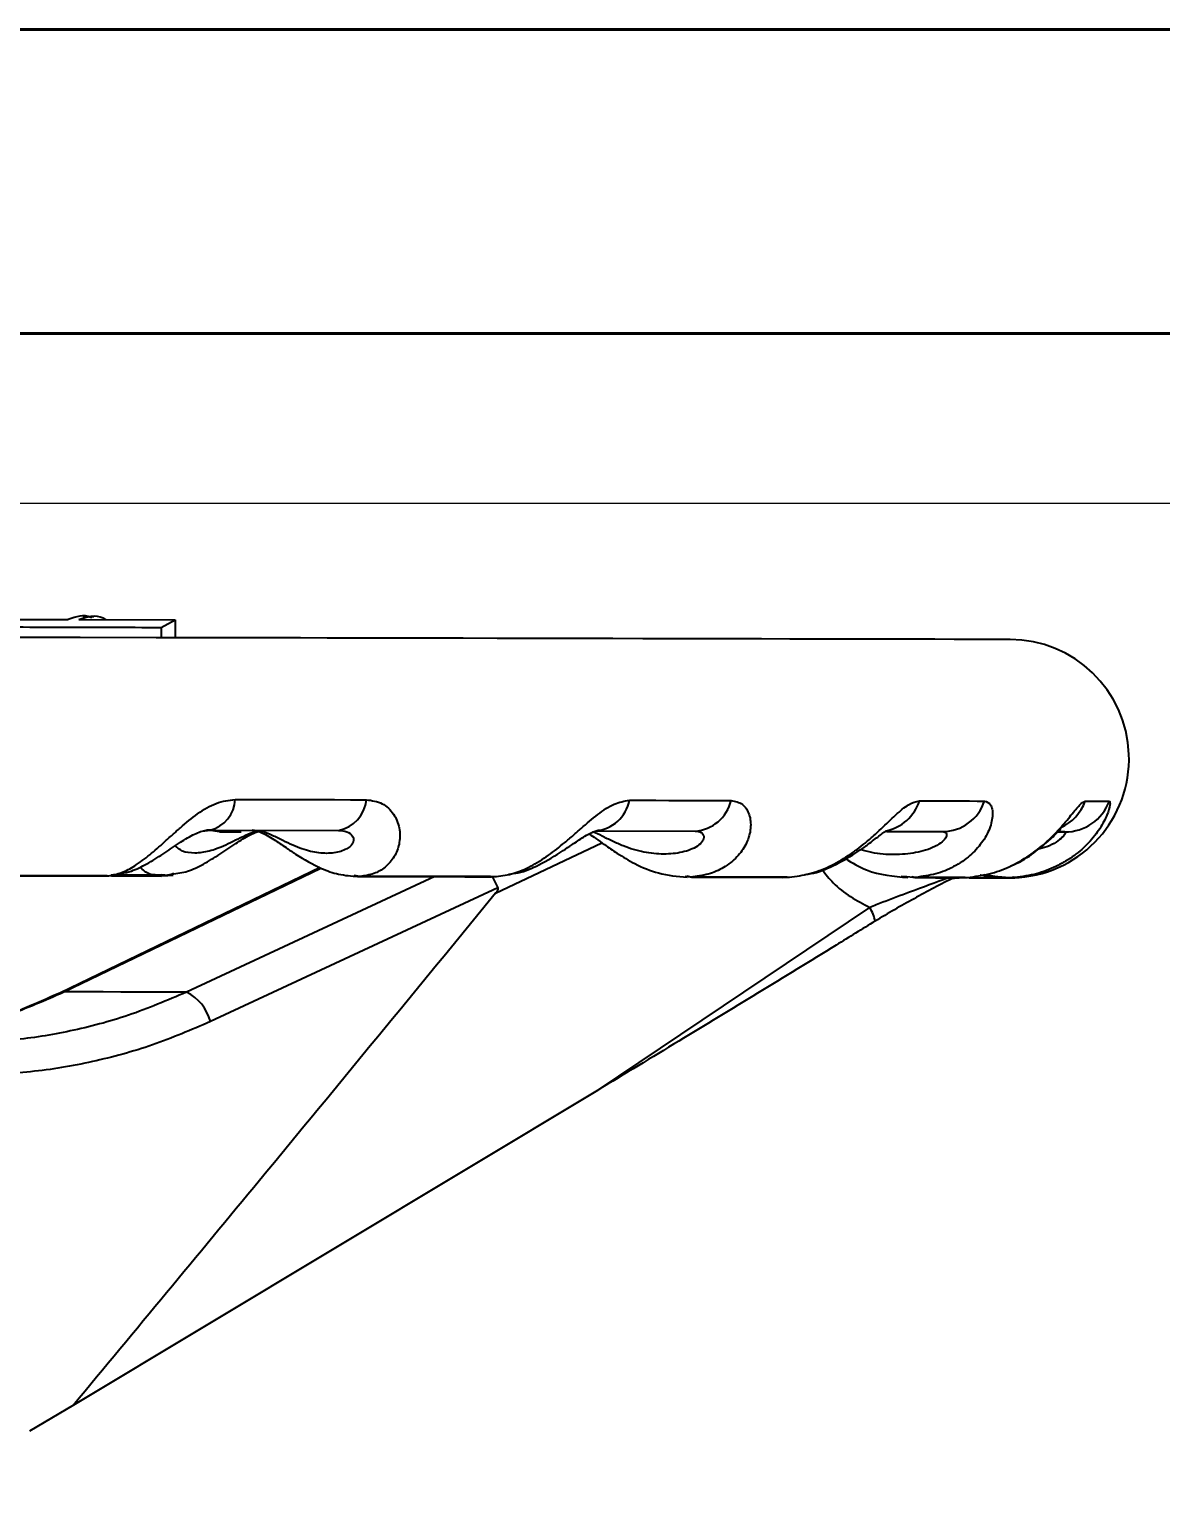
# Model space of a CAD drawing. Header units: millimetres. Extents: x 2251 to 4395, y 932 to 2449.
# Drawn here: x 2996.1 to 3091, y 2324.8 to 2448.5 of the extents above; entities that cross this region are included whole.
import ezdxf

# ---------------------------------------------------------------- set-up
doc = ezdxf.new("R2010")
doc.units = ezdxf.units.MM
for name, color, linetype, lineweight in [('AM_5', 3, 'Continuous', 25), ('AM_BOR', 7, 'Continuous', 50), ('粗实线', 7, 'Continuous', 40)]:
    doc.layers.add(name, color=color, linetype=linetype, lineweight=lineweight)
doc.styles.add('SLDTEXTSTYLE1', font='txt.shx', dxfattribs={"width": 0.7, "bigfont": 'gbcbig.shx'})
doc.dimstyles.new('SLDDIMSTYLE12$0', dxfattribs={"dimtxt": 12, "dimasz": 10, "dimexe": 0, "dimexo": 0.0625, "dimgap": 0.875, "dimtad": 1, "dimdec": 1, "dimlfac": 1.8, "dimrnd": 1e-09, "dimzin": 12, "dimdsep": 46, "dimtxsty": 'SLDTEXTSTYLE1', "dimcen": 0.09, "dimdle": 8.16, "dimclrd": 3, "dimclre": 3, "dimadec": 0, "dimazin": 3, "dimtfac": 1, "dimtdec": 1, "dimtofl": 0, "dimtmove": 0, "dimatfit": 3, "dimfxl": 0, "dimfrac": 2, "dimtolj": 1, "dimlwd": 5, "dimlwe": 5, "dimarcsym": 0})

# ---------------------------------------------------------------- blocks, each defined once
blk = doc.blocks.new('*D70')
at = {"layer": 'AM_5', "color": 3, "lineweight": 5, "transparency": 16777216}
blk.add_line((2932.89, 2408.77), (3112.72, 2408.77), dxfattribs=at)
at = {"layer": 'AM_5', "color": 3, "linetype": 'Continuous', "lineweight": 5, "transparency": 16777216}
for p, q in [((3112.72, 2398.77), (3112.72, 2120.03)), ((2979.9, 2110.03), (3112.72, 2110.03))]:
    blk.add_line(p, q, dxfattribs=at)
at = {"layer": 'AM_5', "color": 3, "transparency": 16777216}
for points in [[(3111.06, 2398.77), (3114.39, 2398.77), (3112.72, 2408.77)], [(3111.06, 2120.03), (3114.39, 2120.03), (3112.72, 2110.03)]]:
    blk.add_solid(points, dxfattribs=at)
at = {"layer": 'Defpoints', "color": 0, "transparency": 16777216}
for p in [(2932.83, 2408.77), (2979.83, 2110.03), (3112.72, 2110.03)]:
    blk.add_point(p, dxfattribs=at)
at = {"layer": 'AM_5', "color": 0, "transparency": 16777216, "insert": (3105.85, 2259.4), "char_height": 12, "attachment_point": 5, "rotation": 90, "style": 'SLDTEXTSTYLE1'}
blk.add_mtext('\\A1;300', dxfattribs=at)
blk = doc.blocks.new('rA3')
at = {"layer": '粗实线'}
for p, q in [((753.384, 421.26), (333.384, 421.26)), ((748.384, 416.26), (358.384, 416.26))]:
    blk.add_line(p, q, dxfattribs=at)

msp = doc.modelspace()

# ---------------------------------------------------------------- linework, layer by layer
at = {"color": 7, "linetype": 'Continuous', "lineweight": 25}
for p, q in [((2990.214, 2399.028), (2999.343, 2399.005)), ((3000.225, 2399.003), (3008.299, 2398.982)), ((3001.473, 2399.247), (3000.575, 2399.249)), ((3007.125, 2398.352), (3008.299, 2398.982)), ((3008.299, 2398.982), (3008.296, 2397.487)), ((3007.125, 2398.352), (3007.123, 2397.489)), ((3010.577, 2381.253), (3011.239, 2381.345)), ((3012.036, 2381.197), (3011.068, 2381.346)), ((3011.239, 2381.345), (3022.005, 2381.322)), ((3012.036, 2381.197), (3013.841, 2381.194)), ((3043.59, 2381.276), (3051.927, 2381.258)), ((3068.001, 2381.224), (3072.72, 2381.214)), ((3082.372, 2381.193), (3082.967, 2381.192)), ((3082.967, 2381.192), (3082.372, 2381.193)), ((3035.192, 2376.039), (3044.112, 2380.276)), ((3020.469, 2378.197), (2998.673, 2367.696)), ((2998.972, 2367.767), (3020.532, 2378.161)), ((3002.59, 2377.502), (3002.74, 2377.516)), ((3002.718, 2377.51), (3002.859, 2377.527)), ((3007.428, 2377.547), (3003.185, 2377.557)), ((3003.755, 2377.545), (3007.696, 2377.536)), ((3007.117, 2377.491), (3007.837, 2377.622)), ((3007.271, 2377.568), (3007.122, 2377.58)), ((3007.696, 2377.536), (3007.271, 2377.568)), ((3007.696, 2377.536), (3008.148, 2377.573)), ((3008.198, 2377.687), (3007.755, 2377.546)), ((3030.099, 2377.455), (3009.26, 2367.745)), ((3023.32, 2377.539), (3023.959, 2377.467)), ((3023.812, 2377.458), (3023.32, 2377.539)), ((3034.894, 2377.445), (3035.376, 2376.509)), ((3051.557, 2377.402), (3051.108, 2377.454)), ((3051.247, 2377.48), (3051.735, 2377.412)), ((3051.557, 2377.402), (3051.247, 2377.48)), ((3069.531, 2377.432), (3069.225, 2377.46)), ((3069.709, 2377.415), (3069.531, 2377.432)), ((3070.237, 2377.367), (3069.709, 2377.415)), ((3070.121, 2377.439), (3070.428, 2377.378)), ((3070.237, 2377.367), (3070.121, 2377.439)), ((3076.184, 2377.605), (3077.972, 2377.338)), ((3078.317, 2377.338), (3076.697, 2377.473)), ((3077.017, 2377.425), (3077.544, 2377.424)), ((3077.729, 2377.362), (3077.814, 2377.362)), ((3078.567, 2377.355), (3078.635, 2377.422)), ((3078.635, 2377.422), (3078.75, 2377.368)), ((3035.376, 2376.509), (3011.271, 2365.274)), ((3073.707, 2377.272), (3073.484, 2377.273)), ((3043.743, 2359.503), (3066.595, 2374.837)), ((3043.743, 2359.503), (2999.765, 2333.078)), ((2999.765, 2333.078), (2996.083, 2330.91))]:
    msp.add_line(p, q, dxfattribs=at)
at = {"color": 7, "linetype": 'Continuous', "lineweight": 25, "flags": 128}
for points in [[(3078.36, 2397.338), (3078.183, 2397.338), (3077.655, 2397.339), (3076.776, 2397.341), (3075.547, 2397.343), (3073.973, 2397.347), (3072.056, 2397.351), (3069.8, 2397.356), (3067.21, 2397.361), (3064.292, 2397.367), (3061.053, 2397.374), (3057.5, 2397.382), (3053.639, 2397.39), (3049.481, 2397.399), (3045.034, 2397.408), (3040.307, 2397.418), (3035.312, 2397.429), (3030.059, 2397.44), (3024.559, 2397.452), (3018.825, 2397.464), (3012.87, 2397.477), (3006.706, 2397.49), (3000.348, 2397.504), (2993.808, 2397.518)], [(3078.36, 2397.338), (3078.171, 2397.338), (3077.606, 2397.339), (3076.666, 2397.341), (3075.353, 2397.344), (3073.67, 2397.348), (3071.621, 2397.352), (3069.211, 2397.357), (3066.445, 2397.363), (3063.331, 2397.37), (3059.875, 2397.377), (3056.085, 2397.386), (3051.971, 2397.394), (3047.542, 2397.404), (3042.809, 2397.414), (3037.782, 2397.425), (3032.473, 2397.436), (3026.896, 2397.448), (3021.062, 2397.461), (3014.987, 2397.474), (3008.683, 2397.487), (3008.296, 2397.488)], [(3013.345, 2383.917), (3014.757, 2383.914), (3016.159, 2383.911), (3017.55, 2383.908), (3018.932, 2383.905), (3020.303, 2383.902), (3021.664, 2383.899), (3023.014, 2383.896), (3024.354, 2383.893)], [(3046.425, 2383.846), (3047.537, 2383.844), (3048.636, 2383.841), (3049.722, 2383.839), (3050.795, 2383.837), (3051.854, 2383.834), (3052.9, 2383.832), (3053.931, 2383.83), (3054.949, 2383.828)], [(3070.751, 2383.794), (3071.488, 2383.793), (3072.21, 2383.791), (3072.917, 2383.79), (3073.607, 2383.788), (3074.282, 2383.787), (3074.941, 2383.785), (3075.584, 2383.784), (3076.211, 2383.783)], [(3084.666, 2383.765), (3084.978, 2383.764), (3085.274, 2383.763), (3085.553, 2383.763), (3085.814, 2383.762), (3086.058, 2383.762), (3086.286, 2383.761), (3086.496, 2383.761), (3086.689, 2383.76)], [(2992.428, 2377.52), (2993.705, 2377.518), (2994.976, 2377.515), (2996.24, 2377.512), (2997.498, 2377.51), (2998.75, 2377.507), (2999.995, 2377.504), (3001.234, 2377.502), (3002.465, 2377.499)], [(3002.961, 2377.499), (3003.878, 2377.497), (3005.527, 2377.494), (3007.163, 2377.49)], [(3023.606, 2377.454), (3024.262, 2377.453), (3024.915, 2377.451), (3025.564, 2377.45), (3026.211, 2377.448), (3026.854, 2377.447), (3027.494, 2377.446), (3028.131, 2377.444), (3028.765, 2377.443)], [(3028.765, 2377.443), (3029.545, 2377.441), (3030.32, 2377.44), (3031.09, 2377.438), (3031.855, 2377.436), (3032.614, 2377.435), (3033.368, 2377.433), (3034.117, 2377.432), (3034.861, 2377.43)], [(3051.622, 2377.394), (3052.307, 2377.393), (3053.366, 2377.39), (3054.404, 2377.388), (3055.422, 2377.386), (3056.42, 2377.384), (3057.397, 2377.382), (3058.353, 2377.38), (3059.289, 2377.378)], [(3070.362, 2377.354), (3070.388, 2377.354), (3070.985, 2377.353), (3071.559, 2377.352), (3072.11, 2377.351), (3072.638, 2377.35), (3073.143, 2377.348), (3073.624, 2377.347), (3074.083, 2377.346)], [(3074.911, 2377.345), (3075.333, 2377.344), (3076.243, 2377.342), (3076.988, 2377.341), (3077.569, 2377.339), (3077.984, 2377.338), (3078.005, 2377.338)], [(3077.965, 2377.338), (3078.048, 2377.338), (3078.119, 2377.338), (3078.179, 2377.338), (3078.229, 2377.338), (3078.267, 2377.338), (3078.295, 2377.338), (3078.311, 2377.338), (3078.317, 2377.338)], [(2998.673, 2367.696), (2998.757, 2367.741), (2998.972, 2367.767)], [(3009.26, 2367.745), (3008.41, 2367.747), (3007.432, 2367.749), (3006.328, 2367.752), (3005.099, 2367.754), (3003.747, 2367.757), (3002.274, 2367.76), (3000.681, 2367.764), (2998.972, 2367.767)]]:
    msp.add_lwpolyline(points, dxfattribs=at)
at = {"color": 7, "linetype": 'Continuous', "lineweight": 25}
for centre, radius, start, end in [((3078.338, 2387.338), 10, 274.38231, 89.87751), ((3010.584, 2384.029), 2.763, 283.71071, 357.65791), ((3021.486, 2384.155), 2.88, 280.39224, 354.78917), ((3043.29, 2384.454), 3.193, 275.38119, 349.01323), ((3051.699, 2384.588), 3.338, 273.90363, 346.83852), ((3067.192, 2384.933), 3.737, 281.75509, 342.25437), ((3072.652, 2384.963), 3.75, 271.03871, 341.65604), ((3080.949, 2385.152), 3.968, 294.95163, 339.53502), ((3082.969, 2385.17), 3.978, 269.96866, 339.24884), ((3078.338, 2387.338), 10, 269.87751, 273.21723), ((3063.417, 2372.94), 3.702, 11.90683, 30.83204), ((3007.539, 2364.29), 3.86, 14.77003, 63.52904)]:
    msp.add_arc(centre, radius, start, end, dxfattribs=at)
for points, knots in [([(2989.252, 2398.405), (2992.316, 2398.396), (2998.458, 2398.379), (3004.231, 2398.361), (3007.125, 2398.352)], [0, 0, 0, 0, 0.498853, 1, 1, 1, 1]), ([(3001.314, 2399.134), (3001.287, 2399.149), (3000.655, 2399.508), (2999.985, 2399.251), (2999.343, 2399.005)], [0, 0, 0, 0, 0.0420292, 1, 1, 1, 1]), ([(3000.225, 2399.003), (3000.915, 2399.241), (3001.697, 2399.511), (3002.427, 2399.051), (3002.512, 2398.997)], [0, 0, 0, 0, 0.8829321, 1, 1, 1, 1]), ([(3002.718, 2377.51), (3003.077, 2377.575), (3003.776, 2377.702), (3004.941, 2378.327), (3005.947, 2379.072), (3006.782, 2379.784), (3007.411, 2380.347), (3008.059, 2380.937), (3008.972, 2381.757), (3010.174, 2382.743), (3011.751, 2383.71), (3012.815, 2383.848), (3013.345, 2383.917)], [0, 0, 0, 0, 0.12794144, 0.24963358, 0.38016775, 0.44121021, 0.49970945, 0.56357405, 0.62456998, 0.74964196, 0.87502185, 1, 1, 1, 1]), ([(3024.354, 2383.893), (3024.82, 2383.826), (3025.517, 2383.726), (3026.219, 2383.191), (3026.636, 2382.703), (3026.938, 2382.133), (3027.116, 2381.534), (3027.18, 2380.915), (3027.119, 2380.127), (3026.862, 2379.385), (3026.444, 2378.745), (3025.921, 2378.193), (3025.118, 2377.666), (3024.352, 2377.534), (3023.959, 2377.467)], [0, 0, 0, 0, 0.1244795, 0.1858912, 0.249872, 0.3110952, 0.3752088, 0.436224, 0.5001105, 0.6195221, 0.6833857, 0.7502835, 0.8719702, 1, 1, 1, 1]), ([(3035.261, 2377.444), (3035.741, 2377.513), (3036.678, 2377.647), (3038.15, 2378.278), (3039.358, 2379.025), (3040.31, 2379.736), (3041.003, 2380.297), (3041.69, 2380.886), (3042.618, 2381.702), (3043.762, 2382.682), (3045.146, 2383.641), (3045.999, 2383.778), (3046.425, 2383.846)], [0, 0, 0, 0, 0.12801232, 0.24964837, 0.38015983, 0.44120352, 0.49971387, 0.56357251, 0.62457566, 0.74964179, 0.87501679, 1, 1, 1, 1]), ([(3054.949, 2383.828), (3055.292, 2383.762), (3055.805, 2383.663), (3056.254, 2383.134), (3056.485, 2382.65), (3056.602, 2382.086), (3056.601, 2381.491), (3056.485, 2380.875), (3056.196, 2380.091), (3055.71, 2379.351), (3055.062, 2378.71), (3054.31, 2378.156), (3053.221, 2377.623), (3052.239, 2377.484), (3051.735, 2377.412)], [0, 0, 0, 0, 0.12447465, 0.18590377, 0.2498832, 0.31110244, 0.37519492, 0.43621983, 0.50010145, 0.61952849, 0.68338306, 0.75026225, 0.87188924, 1, 1, 1, 1]), ([(3059.847, 2377.397), (3060.414, 2377.47), (3061.519, 2377.613), (3063.191, 2378.251), (3064.513, 2379), (3065.513, 2379.71), (3066.219, 2380.27), (3066.895, 2380.856), (3067.771, 2381.668), (3068.776, 2382.641), (3069.872, 2383.591), (3070.458, 2383.726), (3070.751, 2383.794)], [0, 0, 0, 0, 0.12809559, 0.24966876, 0.38015048, 0.4411948, 0.49971785, 0.5635707, 0.62458364, 0.74964208, 0.87501071, 1, 1, 1, 1]), ([(3076.211, 2383.783), (3076.408, 2383.718), (3076.703, 2383.621), (3076.871, 2383.097), (3076.903, 2382.619), (3076.829, 2382.06), (3076.65, 2381.47), (3076.366, 2380.859), (3075.871, 2380.078), (3075.192, 2379.34), (3074.362, 2378.699), (3073.434, 2378.142), (3072.136, 2377.603), (3071.007, 2377.455), (3070.427, 2377.378)], [0, 0, 0, 0, 0.124469, 0.1859179, 0.249896, 0.31111, 0.3751779, 0.4362152, 0.5000928, 0.6195356, 0.6833787, 0.7502352, 0.8717997, 1, 1, 1, 1]), ([(3074.79, 2377.372), (3075.403, 2377.45), (3076.597, 2377.602), (3078.349, 2378.248), (3079.688, 2378.999), (3080.664, 2379.709), (3081.333, 2380.267), (3081.949, 2380.851), (3082.711, 2381.657), (3083.508, 2382.622), (3084.242, 2383.563), (3084.525, 2383.697), (3084.666, 2383.765)], [0, 0, 0, 0, 0.1281848, 0.2496943, 0.3801403, 0.4411842, 0.4997204, 0.5635686, 0.6245937, 0.7496429, 0.875004, 1, 1, 1, 1]), ([(3086.689, 2383.76), (3086.728, 2383.694), (3086.808, 2383.561), (3086.582, 2382.785), (3086.242, 2382.059), (3085.899, 2381.473), (3085.467, 2380.866), (3084.8, 2380.09), (3083.975, 2379.354), (3083.02, 2378.712), (3081.982, 2378.153), (3080.564, 2377.607), (3079.365, 2377.449), (3078.75, 2377.368)], [0, 0, 0, 0, 0.1245156, 0.2495944, 0.3108279, 0.374896, 0.4359736, 0.4998758, 0.6193832, 0.6832396, 0.7500985, 0.8716543, 1, 1, 1, 1]), ([(3002.928, 2377.591), (3003.5, 2377.658), (3004.516, 2377.777), (3005.94, 2378.488), (3007.244, 2379.296), (3008.528, 2380.196), (3009.589, 2380.852), (3010.321, 2381.181), (3010.961, 2381.39), (3011.316, 2381.386), (3011.552, 2381.383)], [0, 0, 0, 0, 0.1931622, 0.3431372, 0.4976624, 0.6438486, 0.7721107, 0.8302316, 0.8868982, 1, 1, 1, 1]), ([(3008.029, 2377.657), (3008.472, 2377.71), (3009.369, 2377.819), (3010.69, 2378.478), (3012.019, 2379.283), (3013.324, 2380.193), (3014.377, 2380.841), (3015.007, 2381.142), (3015.221, 2381.208), (3015.281, 2381.226)], [0, 0, 0, 0, 0.1816427, 0.3672701, 0.5589206, 0.7404903, 0.89985, 0.9720444, 1, 1, 1, 1]), ([(3015.365, 2381.253), (3015.283, 2381.244), (3014.925, 2381.203), (3014.226, 2380.903), (3013.342, 2380.473), (3012.276, 2379.942), (3011.124, 2379.519), (3009.942, 2379.371), (3008.897, 2379.493), (3008.497, 2379.861), (3008.312, 2380.032)], [0, 0, 0, 0, 0.0271102, 0.1179757, 0.2043592, 0.2988689, 0.479717, 0.6611364, 0.8425534, 1, 1, 1, 1]), ([(3022.005, 2381.322), (3022.255, 2381.298), (3022.754, 2381.249), (3023.219, 2380.889), (3023.327, 2380.448), (3023.044, 2379.918), (3022.236, 2379.495), (3021.039, 2379.339), (3019.702, 2379.497), (3018.458, 2379.926), (3017.344, 2380.464), (3016.452, 2380.909), (3015.566, 2381.265), (3015.026, 2381.313), (3014.756, 2381.337)], [0, 0, 0, 0, 0.0625764, 0.1252848, 0.1848997, 0.2501233, 0.3749307, 0.5001323, 0.6253324, 0.7502715, 0.8127295, 0.8750555, 0.937394, 1, 1, 1, 1]), ([(3014.772, 2381.337), (3014.872, 2381.329), (3015.063, 2381.313), (3015.491, 2381.167), (3016.011, 2380.91), (3016.72, 2380.483), (3017.537, 2379.924), (3018.85, 2379.029), (3020.31, 2378.188), (3022.079, 2377.566), (3023.097, 2377.493), (3023.639, 2377.454)], [0, 0, 0, 0, 0.0777037, 0.1483677, 0.214032, 0.2764184, 0.3843681, 0.4692883, 0.6935309, 0.8367965, 1, 1, 1, 1]), ([(3036.263, 2377.638), (3036.54, 2377.668), (3037.398, 2377.763), (3038.964, 2378.459), (3040.456, 2379.342), (3041.692, 2380.184), (3042.443, 2380.689), (3043.063, 2381.052), (3043.489, 2381.251), (3043.829, 2381.347), (3043.949, 2381.325), (3044.011, 2381.314)], [0, 0, 0, 0, 0.0899247, 0.2789122, 0.5096722, 0.5968017, 0.7160872, 0.7813852, 0.8495991, 0.9218501, 1, 1, 1, 1]), ([(3051.927, 2381.258), (3052.112, 2381.234), (3052.484, 2381.186), (3052.723, 2380.826), (3052.597, 2380.386), (3052.019, 2379.857), (3050.875, 2379.434), (3049.315, 2379.279), (3047.651, 2379.438), (3046.188, 2379.865), (3044.989, 2380.409), (3044.127, 2380.837), (3043.574, 2381.123), (3043.342, 2381.163), (3043.327, 2381.166)], [0, 0, 0, 0, 0.066471, 0.1330822, 0.1964075, 0.2656904, 0.3982655, 0.5312595, 0.6642517, 0.7969668, 0.863312, 0.929517, 0.9957353, 1, 1, 1, 1]), ([(3061.175, 2377.626), (3061.337, 2377.643), (3062.132, 2377.73), (3063.687, 2378.395), (3065.289, 2379.309), (3066.563, 2380.231), (3067.273, 2380.776), (3067.746, 2381.129), (3067.986, 2381.292), (3067.998, 2381.302), (3068.004, 2381.307)], [0, 0, 0, 0, 0.0529138, 0.2596713, 0.5234222, 0.6267828, 0.7693282, 0.8474606, 0.9291292, 1, 1, 1, 1]), ([(3072.72, 2381.214), (3072.828, 2381.19), (3073.046, 2381.142), (3073.044, 2380.783), (3072.693, 2380.343), (3071.859, 2379.815), (3070.456, 2379.389), (3068.643, 2379.25), (3067.075, 2379.334), (3066.141, 2379.62), (3065.833, 2379.714)], [0, 0, 0, 0, 0.0910879, 0.1823679, 0.2691451, 0.3640862, 0.5457592, 0.7280061, 0.9102507, 1, 1, 1, 1]), ([(3078.416, 2378.345), (3078.516, 2378.381), (3079.233, 2378.639), (3080.305, 2379.385), (3081.506, 2380.333), (3082.243, 2381.05), (3082.546, 2381.378), (3082.646, 2381.498), (3082.618, 2381.504), (3082.61, 2381.505)], [0, 0, 0, 0, 0.0474264, 0.3380522, 0.580682, 0.7823519, 0.8750041, 0.9650842, 1, 1, 1, 1]), ([(3082.967, 2381.192), (3082.992, 2381.168), (3083.041, 2381.121), (3082.798, 2380.761), (3082.242, 2380.328), (3081.519, 2379.926), (3080.929, 2379.784), (3080.662, 2379.72)], [0, 0, 0, 0, 0.20593239, 0.41229905, 0.608486, 0.82312959, 1, 1, 1, 1]), ([(3043.028, 2381.024), (3043.044, 2381.014), (3043.179, 2380.932), (3043.636, 2380.62), (3044.393, 2380.074), (3045.485, 2379.309), (3046.986, 2378.424), (3048.969, 2377.591), (3050.45, 2377.464), (3051.254, 2377.395)], [0, 0, 0, 0, 0.011447, 0.0948112, 0.1948902, 0.3296954, 0.5082648, 0.7331009, 1, 1, 1, 1]), ([(3064.539, 2378.949), (3065.12, 2378.597), (3066.72, 2377.629), (3068.593, 2377.462), (3069.786, 2377.356)], [0, 0, 0, 0, 0.3626362, 1, 1, 1, 1]), ([(3002.59, 2377.502), (3000.357, 2377.507), (2995.885, 2377.516), (2991.229, 2377.526), (2988.898, 2377.531)], [0, 0, 0, 0, 0.4994087, 1, 1, 1, 1]), ([(2988.998, 2377.539), (2991.328, 2377.534), (2995.993, 2377.524), (3000.475, 2377.515), (3002.718, 2377.51)], [0, 0, 0, 0, 0.4994075, 1, 1, 1, 1]), ([(3002.859, 2377.527), (3002.974, 2377.533), (3003.127, 2377.541), (3003.29, 2377.574), (3003.331, 2377.582)], [0, 0, 0, 0, 0.7502436, 1, 1, 1, 1]), ([(3007.122, 2377.58), (3006.793, 2377.568), (3006.092, 2377.543), (3005.612, 2378.001), (3005.357, 2378.244)], [0, 0, 0, 0, 0.4701941, 1, 1, 1, 1]), ([(3035.093, 2377.435), (3033.281, 2377.439), (3029.653, 2377.446), (3025.761, 2377.454), (3023.812, 2377.458)], [0, 0, 0, 0, 0.499408, 1, 1, 1, 1]), ([(3023.959, 2377.467), (3025.907, 2377.463), (3029.806, 2377.455), (3033.441, 2377.448), (3035.261, 2377.444)], [0, 0, 0, 0, 0.4994067, 1, 1, 1, 1]), ([(3059.656, 2377.386), (3058.39, 2377.389), (3055.853, 2377.393), (3052.99, 2377.399), (3051.557, 2377.402)], [0, 0, 0, 0, 0.4994071, 1, 1, 1, 1]), ([(3051.735, 2377.412), (3053.167, 2377.41), (3056.035, 2377.404), (3058.575, 2377.399), (3059.847, 2377.397)], [0, 0, 0, 0, 0.4994057, 1, 1, 1, 1]), ([(3062.604, 2378.029), (3062.895, 2377.645), (3063.963, 2376.242), (3065.487, 2375.429), (3066.595, 2374.837)], [0, 0, 0, 0, 0.2731725, 1, 1, 1, 1]), ([(3073.242, 2377.352), (3072.135, 2376.943), (3070.27, 2376.254), (3068.022, 2375.431), (3066.955, 2374.987), (3066.595, 2374.837)], [0, 0, 0, 0, 0.492155, 0.828466, 1, 1, 1, 1]), ([(3073.677, 2377.375), (3072.55, 2376.789), (3070.869, 2375.915), (3068.619, 2374.655), (3067.571, 2374.024), (3067.039, 2373.704)], [0, 0, 0, 0, 0.4999981, 0.7461536, 1, 1, 1, 1]), ([(3074.598, 2377.36), (3073.963, 2377.361), (3072.694, 2377.362), (3071.057, 2377.365), (3070.237, 2377.367)], [0, 0, 0, 0, 0.4994059, 1, 1, 1, 1]), ([(3070.427, 2377.378), (3071.246, 2377.377), (3072.884, 2377.374), (3074.154, 2377.372), (3074.79, 2377.372)], [0, 0, 0, 0, 0.4994045, 1, 1, 1, 1]), ([(3078.567, 2377.355), (3077.646, 2377.309), (3076.717, 2377.262), (3075.865, 2377.569), (3075.858, 2377.571)], [0, 0, 0, 0, 0.9915169, 1, 1, 1, 1]), ([(3077.979, 2377.361), (3078.143, 2377.361), (3078.387, 2377.36), (3078.484, 2377.359), (3078.515, 2377.359)], [0, 0, 0, 0, 0.6752215, 1, 1, 1, 1]), ([(3078.903, 2377.356), (3078.914, 2377.356), (3078.959, 2377.355), (3078.737, 2377.355), (3078.567, 2377.355)], [0, 0, 0, 0, 0.2371963, 1, 1, 1, 1]), ([(3078.75, 2377.368), (3078.971, 2377.368), (3079.208, 2377.368), (3079.112, 2377.369), (3079.106, 2377.369)], [0, 0, 0, 0, 0.9381848, 1, 1, 1, 1]), ([(3035.376, 2376.509), (3035.383, 2376.489), (3035.397, 2376.444), (3035.383, 2376.346), (3035.319, 2376.203), (3035.241, 2376.102), (3035.192, 2376.039)], [0, 0, 0, 0, 0.1147934, 0.2642503, 0.5426543, 1, 1, 1, 1]), ([(3035.192, 2376.039), (3028.598, 2368.002), (3016.823, 2353.649), (3004.977, 2339.364), (2999.765, 2333.078)], [0, 0, 0, 0, 0.5600004, 1, 1, 1, 1]), ([(3067.039, 2373.704), (3065.948, 2373.033), (3060.495, 2369.68), (3052.725, 2364.944), (3046.015, 2360.879), (3043.743, 2359.503)], [0, 0, 0, 0, 0.1418804, 0.7094415, 1, 1, 1, 1]), ([(2980.493, 2363.527), (2981.979, 2363.57), (2985.011, 2363.657), (2989.618, 2364.444), (2994.336, 2365.728), (2997.407, 2367.079), (2998.972, 2367.767)], [0, 0, 0, 0, 0.2354209, 0.48057, 0.7354347, 1, 1, 1, 1]), ([(2998.673, 2367.696), (2997.618, 2367.22), (2995.239, 2366.148), (2992.039, 2365.074), (2989.888, 2364.604), (2989.134, 2364.44)], [0, 0, 0, 0, 0.34105069, 0.76897077, 1, 1, 1, 1]), ([(3009.26, 2367.745), (3007.646, 2367.057), (3004.479, 2365.707), (2999.58, 2364.422), (2994.775, 2363.636), (2991.595, 2363.549), (2990.038, 2363.507)], [0, 0, 0, 0, 0.2645644, 0.5194287, 0.7645782, 1, 1, 1, 1]), ([(3011.271, 2365.274), (3009.663, 2364.585), (3006.444, 2363.206), (3001.374, 2361.835), (2996.183, 2360.944), (2992.668, 2360.841), (2990.905, 2360.789)], [0, 0, 0, 0, 0.2492462, 0.4987214, 0.7485201, 1, 1, 1, 1])]:
    msp.add_open_spline(points, degree=3, knots=knots, dxfattribs=at)

# ---------------------------------------------------------------- block references
at = {"layer": 'AM_BOR', "xscale": 5.104687500000001, "yscale": 5.104687500000001, "zscale": 5.104687500000001}
msp.add_blockref('rA3', (548.911, 298.125), dxfattribs=at)

# ---------------------------------------------------------------- dimensions: what is measured, and where the dimension line sits
at = {"layer": 'AM_5'}
dim = msp.add_linear_dim(base=(3112.724, 2110.028), p1=(2932.832, 2408.768), p2=(2979.833, 2110.028), angle=90, text='300', dimstyle='SLDDIMSTYLE12$0', override={"dimlfac": 1, "dimpost": ''}, dxfattribs=at)
dim.commit()
dim.dimension.update_dxf_attribs({"geometry": '*D70', "text_midpoint": (3105.849, 2259.398)})

doc.saveas('drawing.dxf')
